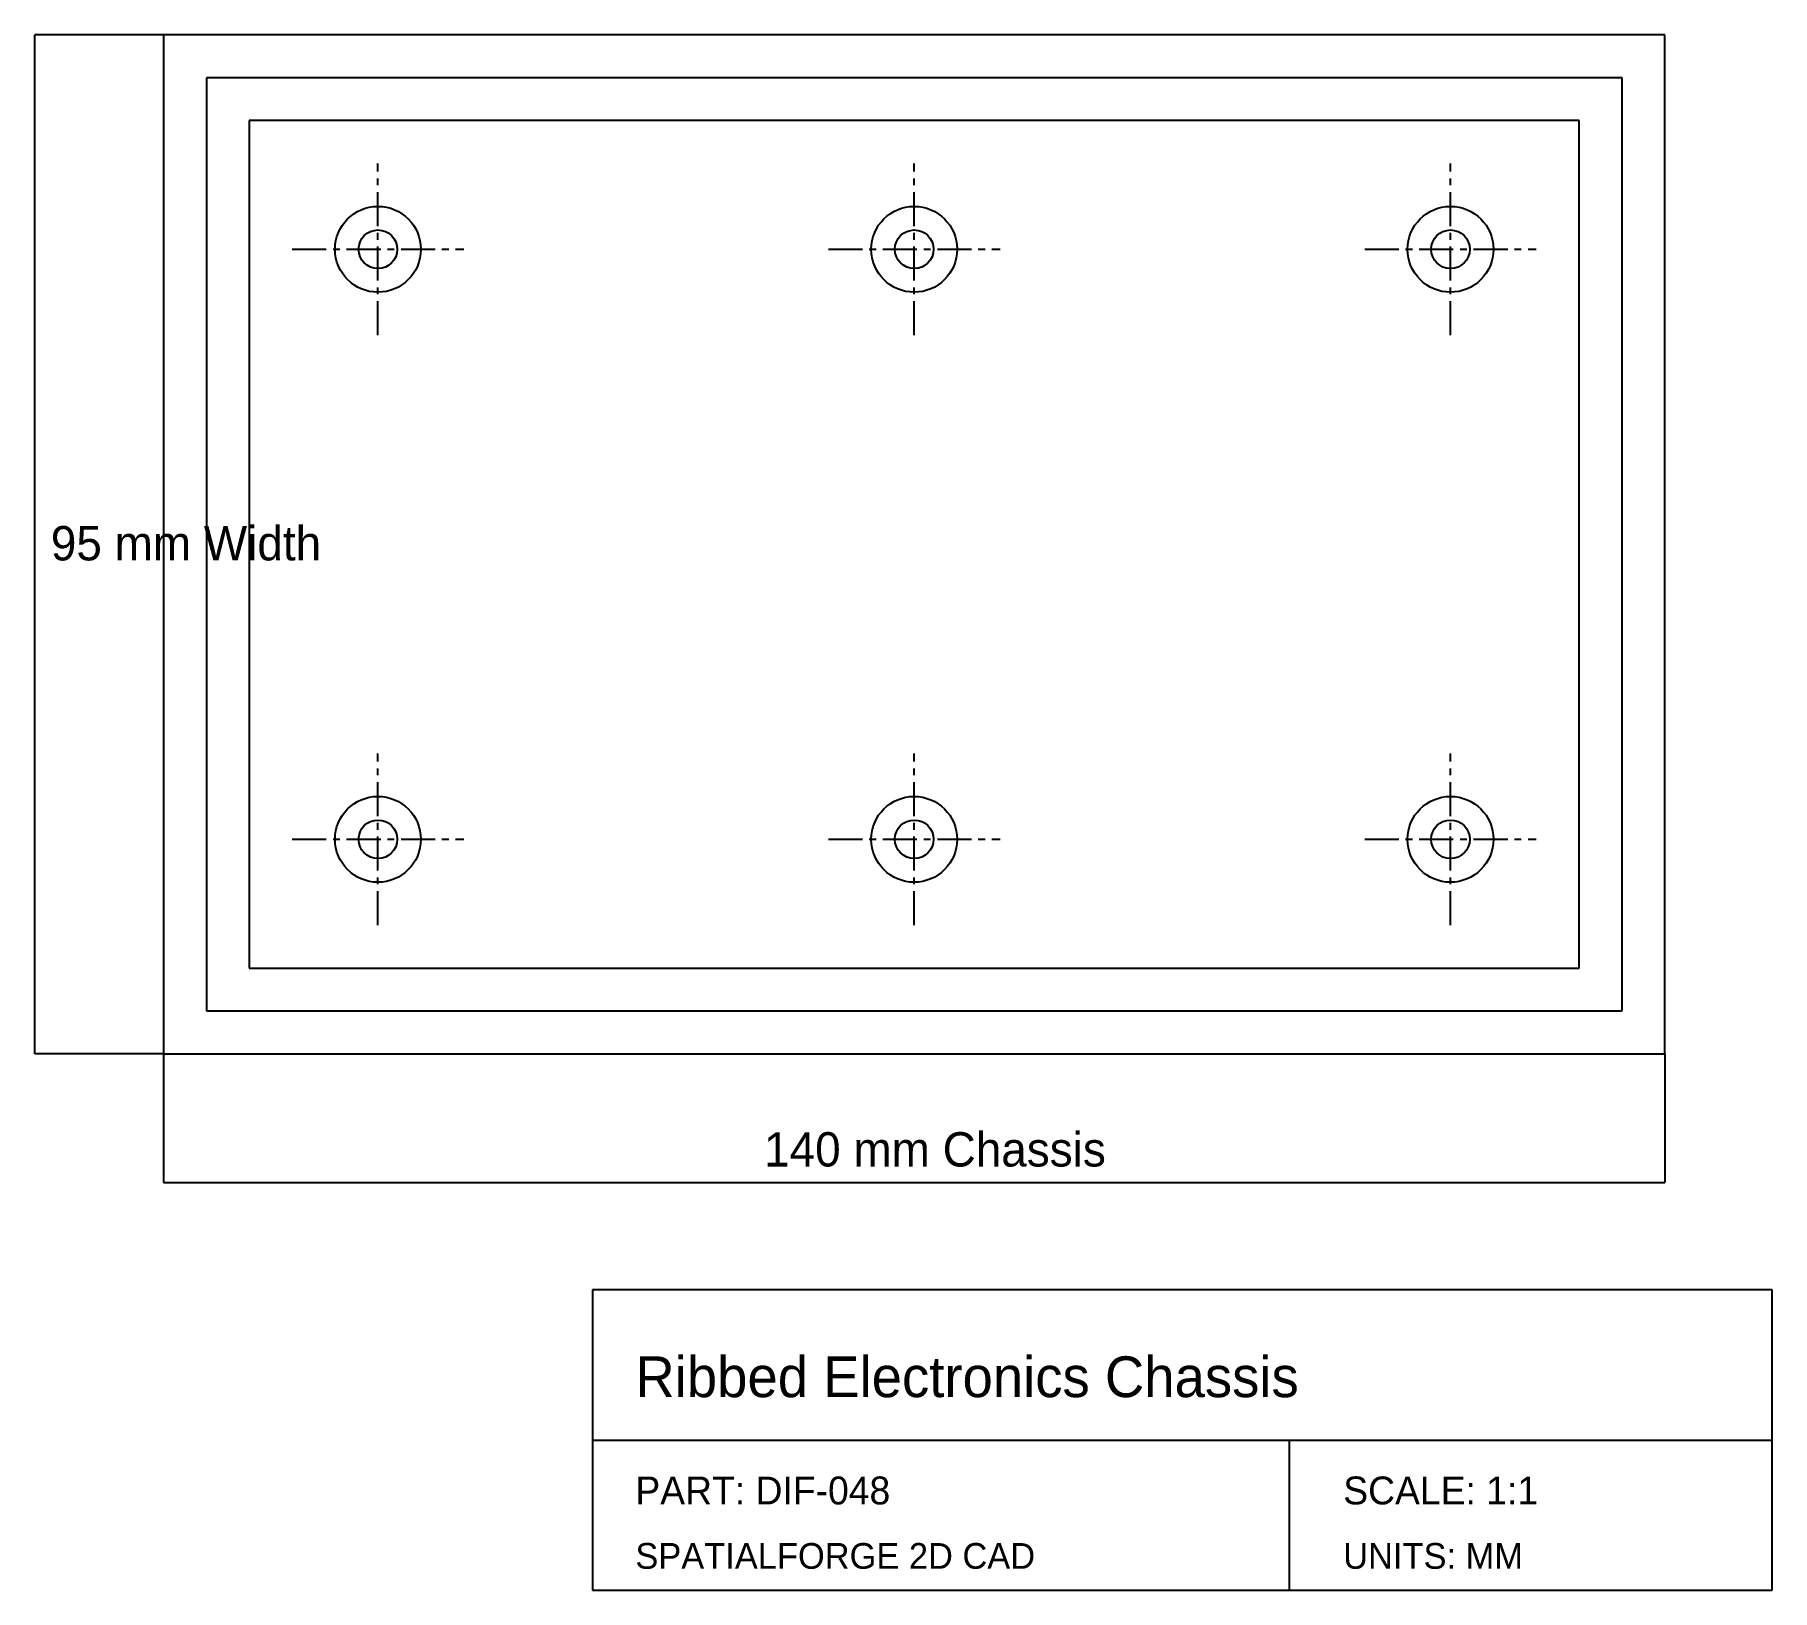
# Model space of a CAD drawing. Header units: millimetres. Extents: x 8 to 170, y -30 to 115.
import ezdxf

# ---------------------------------------------------------------- set-up
doc = ezdxf.new("R2010")
doc.units = ezdxf.units.MM
doc.linetypes.add('CENTER', pattern=[5.08, 3.175, -0.635, 0.635, -0.635])
for name, color, linetype in [('CENTER', 1, 'CENTER'), ('DIM', 3, 'CONTINUOUS'), ('TITLE', 5, 'CONTINUOUS'), ('VISIBLE', 7, 'CONTINUOUS')]:
    doc.layers.add(name, color=color, linetype=linetype)

msp = doc.modelspace()

# ---------------------------------------------------------------- linework, layer by layer
at = {"layer": 'CENTER', "linetype": 'CENTER'}
for p, q in [((40, 87), (40, 103)), ((90, 87), (90, 103)), ((140, 87), (140, 103)), ((32, 95), (48, 95)), ((82, 95), (98, 95)), ((132, 95), (148, 95)), ((40, 32), (40, 48)), ((90, 32), (90, 48)), ((140, 32), (140, 48)), ((32, 40), (48, 40)), ((82, 40), (98, 40)), ((132, 40), (148, 40))]:
    msp.add_line(p, q, dxfattribs=at)
at = {"layer": 'DIM'}
for p, q in [((20, 115), (8, 115)), ((8, 20), (8, 115)), ((20, 20), (8, 20)), ((20, 20), (20, 8)), ((160, 20), (160, 8)), ((20, 8), (160, 8))]:
    msp.add_line(p, q, dxfattribs=at)
at = {"layer": 'TITLE', "linetype": 'CONTINUOUS'}
for p, q in [((170, -2), (60, -2)), ((60, -2), (60, -30)), ((170, -30), (170, -2)), ((60, -30), (170, -30))]:
    msp.add_line(p, q, dxfattribs=at)
at = {"layer": 'TITLE'}
for p, q in [((60, -16), (170, -16)), ((125, -30), (125, -16))]:
    msp.add_line(p, q, dxfattribs=at)
at = {"layer": 'VISIBLE', "linetype": 'CONTINUOUS'}
for p, q in [((160, 115), (20, 115)), ((20, 115), (20, 20)), ((160, 20), (160, 115)), ((156, 111), (24, 111)), ((24, 111), (24, 24)), ((156, 24), (156, 111)), ((152, 107), (28, 107)), ((28, 107), (28, 28)), ((152, 28), (152, 107)), ((28, 28), (152, 28)), ((24, 24), (156, 24)), ((20, 20), (160, 20))]:
    msp.add_line(p, q, dxfattribs=at)
at = {"layer": 'VISIBLE'}
for centre, radius in [((40, 95), 4), ((90, 95), 4), ((140, 95), 4), ((40, 95), 1.8), ((90, 95), 1.8), ((140, 95), 1.8), ((40, 40), 4), ((90, 40), 4), ((140, 40), 4), ((40, 40), 1.8), ((90, 40), 1.8), ((140, 40), 1.8)]:
    msp.add_circle(centre, radius, dxfattribs=at)

# ---------------------------------------------------------------- texts
at = {"layer": 'DIM'}
for s, p in [('95 mm Width', (9.5, 66)), ('140 mm Chassis', (76, 9.5))]:
    msp.add_text(s, height=3.2, dxfattribs=at).set_placement(p)
at = {"layer": 'TITLE'}
for s, height, p in [('Ribbed Electronics Chassis', 3.8, (64, -12)), ('PART: DIF-048', 2.6, (64, -22)), ('SCALE: 1:1', 2.6, (130, -22)), ('SPATIALFORGE 2D CAD', 2.4, (64, -28)), ('UNITS: MM', 2.4, (130, -28))]:
    msp.add_text(s, height=height, dxfattribs=at).set_placement(p)

doc.saveas('drawing.dxf')
